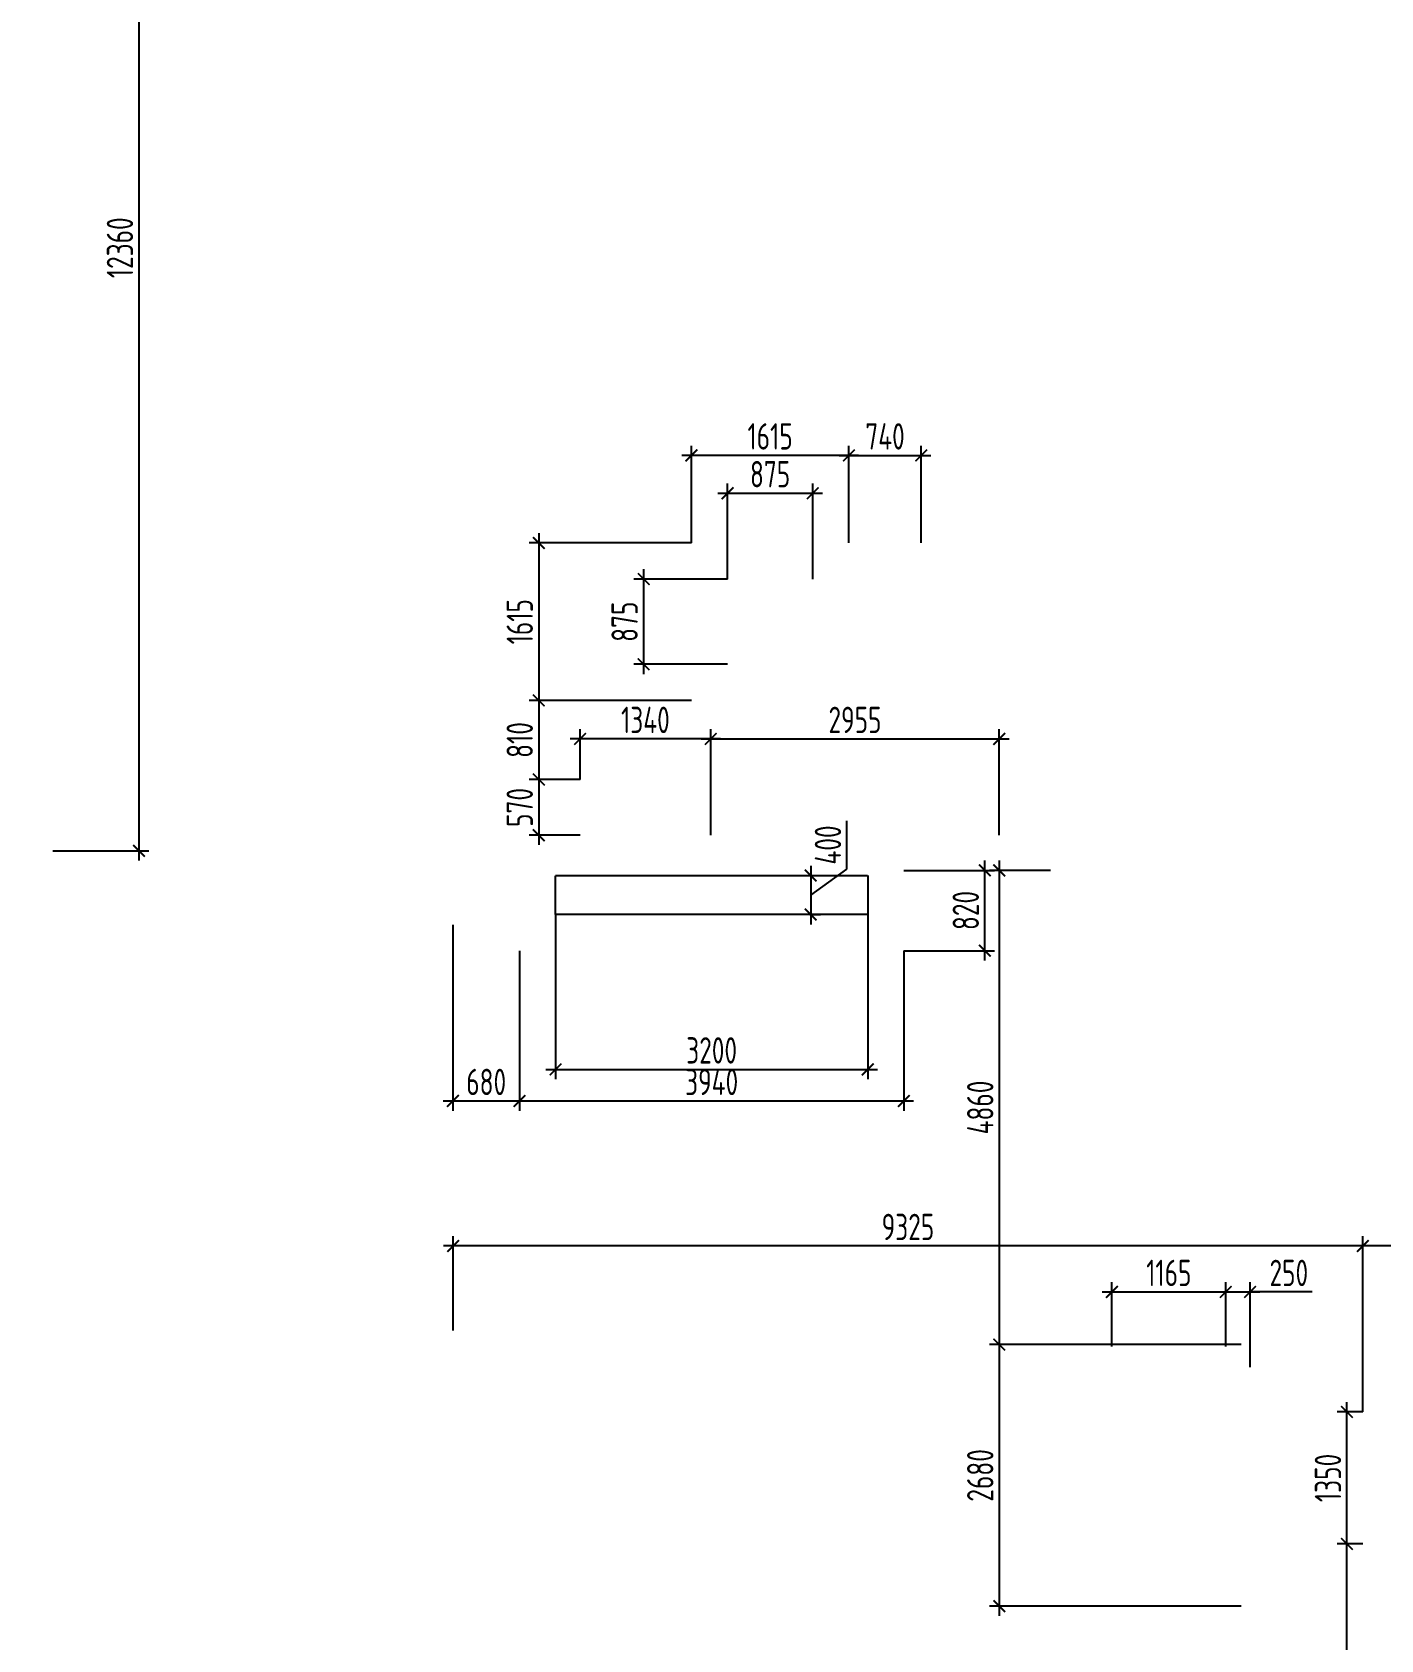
# Model space of a CAD drawing. Header units: millimetres. Extents: x -350007 to 535970, y -888 to 133718.
# Drawn here: x 469691 to 483515, y 74601 to 91075 of the extents above; entities that cross this region are included whole.
import ezdxf

# ---------------------------------------------------------------- set-up
doc = ezdxf.new("R2010")
doc.units = ezdxf.units.MM
doc.linetypes.add('HIDDEN', pattern=[9.525, 6.35, -3.175])
doc.layers.add('АР_Размеры нов.', color=15, linetype='Continuous', lineweight=0)
doc.layers.add('М_шахты ВЕ на покрытии', color=30, linetype='Continuous')
doc.styles.add('ISOCPEUR', font='isocpeur.ttf', dxfattribs={"width": 0.7})
doc.dimstyles.new('R_100', dxfattribs={"dimtxt": 270, "dimasz": 120, "dimexe": 100, "dimexo": 0, "dimgap": 60, "dimtad": 1, "dimdec": 0, "dimrnd": 5, "dimzin": 0, "dimdsep": 46, "dimtxsty": 'ISOCPEUR', "dimblk": 'ARCHTICK', "dimcen": 0, "dimdle": 100, "dimclrd": 256, "dimclre": 256, "dimclrt": 256, "dimadec": 0, "dimazin": 0, "dimtfac": 2, "dimtdec": 0, "dimtofl": 0, "dimtmove": 1, "dimatfit": 3, "dimfxl": 1, "dimtvp": 3, "dimtolj": 1, "dimtzin": 0, "dimarcsym": 0})

# ---------------------------------------------------------------- blocks, each defined once
blk = doc.blocks.new('_ArchTick')
at = {"color": 0, "linetype": 'ByBlock', "const_width": 0.15}
blk.add_lwpolyline([(-0.5, -0.5), (0.5, 0.5)], dxfattribs=at)
blk = doc.blocks.new('*D2755')
at = {"layer": 'АР_Размеры нов.', "lineweight": -2, "ltscale": 100, "transparency": 16777216}
for p, q in [((480759, 77606), (480759, 78266)), ((481926, 77606), (481926, 78266)), ((480659, 78166), (482026, 78166))]:
    blk.add_line(p, q, dxfattribs=at)
at = {"layer": 'АР_Размеры нов.', "lineweight": -2, "ltscale": 100, "transparency": 16777216, "xscale": 120, "yscale": 120, "zscale": 120, "rotation": 180}
blk.add_blockref('_ArchTick', (480759, 78166), dxfattribs=at)
at = {"layer": 'АР_Размеры нов.', "lineweight": -2, "ltscale": 100, "transparency": 16777216, "xscale": 120, "yscale": 120, "zscale": 120}
blk.add_blockref('_ArchTick', (481926, 78166), dxfattribs=at)
at = {"layer": 'АР_Размеры нов.', "ltscale": 100, "transparency": 16777216, "insert": (481342, 78361), "char_height": 270, "attachment_point": 5, "style": 'ISOCPEUR'}
blk.add_mtext('\\A1;1165', dxfattribs=at)
blk = doc.blocks.new('*D2763')
at = {"layer": 'АР_Размеры нов.', "lineweight": -2, "ltscale": 100, "transparency": 16777216}
for p, q in [((479604, 82586), (479604, 77526)), ((480128, 82486), (479504, 82486)), ((482085, 77626), (479504, 77626))]:
    blk.add_line(p, q, dxfattribs=at)
at = {"layer": 'АР_Размеры нов.', "lineweight": -2, "ltscale": 100, "transparency": 16777216, "xscale": 120, "yscale": 120, "zscale": 120}
for p, rotation in [((479604, 82486), 90), ((479604, 77626), 270)]:
    blk.add_blockref('_ArchTick', p, dxfattribs=dict(at, rotation=rotation))
at = {"layer": 'АР_Размеры нов.', "ltscale": 100, "transparency": 16777216, "insert": (479409, 80056), "char_height": 270, "attachment_point": 5, "rotation": 90, "style": 'ISOCPEUR'}
blk.add_mtext('\\A1;4860', dxfattribs=at)
blk = doc.blocks.new('*D2764')
at = {"layer": 'АР_Размеры нов.', "lineweight": -2, "ltscale": 100, "transparency": 16777216}
for p, q in [((482085, 77626), (479504, 77626)), ((479604, 77726), (479604, 74846)), ((482085, 74946), (479504, 74946))]:
    blk.add_line(p, q, dxfattribs=at)
at = {"layer": 'АР_Размеры нов.', "lineweight": -2, "ltscale": 100, "transparency": 16777216, "xscale": 120, "yscale": 120, "zscale": 120}
for p, rotation in [((479604, 77626), 90), ((479604, 74946), 270)]:
    blk.add_blockref('_ArchTick', p, dxfattribs=dict(at, rotation=rotation))
at = {"layer": 'АР_Размеры нов.', "ltscale": 100, "transparency": 16777216, "insert": (479409, 76286), "char_height": 270, "attachment_point": 5, "rotation": 90, "style": 'ISOCPEUR'}
blk.add_mtext('\\A1;2680', dxfattribs=at)
blk = doc.blocks.new('*D2801')
at = {"layer": 'АР_Размеры нов.', "lineweight": -2, "ltscale": 100, "transparency": 16777216}
for p, q in [((481926, 77606), (481926, 78266)), ((482175, 77394), (482175, 78266)), ((481826, 78166), (482275, 78166)), ((482812, 78166), (482175, 78166))]:
    blk.add_line(p, q, dxfattribs=at)
at = {"layer": 'АР_Размеры нов.', "lineweight": -2, "ltscale": 100, "transparency": 16777216, "xscale": 120, "yscale": 120, "zscale": 120, "rotation": 180}
blk.add_blockref('_ArchTick', (481926, 78166), dxfattribs=at)
at = {"layer": 'АР_Размеры нов.', "lineweight": -2, "ltscale": 100, "transparency": 16777216, "xscale": 120, "yscale": 120, "zscale": 120}
blk.add_blockref('_ArchTick', (482175, 78166), dxfattribs=at)
at = {"layer": 'АР_Размеры нов.', "ltscale": 100, "transparency": 16777216, "insert": (482572, 78361), "char_height": 270, "attachment_point": 5, "style": 'ISOCPEUR'}
blk.add_mtext('\\A1;250', dxfattribs=at)
blk = doc.blocks.new('*D3440')
at = {"layer": 'АР_Размеры нов.', "lineweight": -2, "transparency": 16777216}
for p, q in [((470786, 95146), (470786, 82586)), ((469691, 95046), (470886, 95046)), ((469902, 82686), (470886, 82686))]:
    blk.add_line(p, q, dxfattribs=at)
at = {"layer": 'АР_Размеры нов.', "lineweight": -2, "transparency": 16777216, "xscale": 120, "yscale": 120, "zscale": 120}
for p, rotation in [((470786, 95046), 90), ((470786, 82686), 270)]:
    blk.add_blockref('_ArchTick', p, dxfattribs=dict(at, rotation=rotation))
at = {"layer": 'АР_Размеры нов.', "transparency": 16777216, "insert": (470591, 88866), "char_height": 270, "attachment_point": 5, "rotation": 90, "style": 'ISOCPEUR'}
blk.add_mtext('\\A1;12360', dxfattribs=at)
blk = doc.blocks.new('*D3454')
at = {"layer": 'АР_Размеры нов.', "lineweight": -2, "transparency": 16777216}
for p, q in [((478062, 85841), (478062, 86838)), ((478804, 85841), (478804, 86838)), ((477962, 86738), (478904, 86738))]:
    blk.add_line(p, q, dxfattribs=at)
at = {"layer": 'АР_Размеры нов.', "lineweight": -2, "transparency": 16777216, "xscale": 120, "yscale": 120, "zscale": 120, "rotation": 180}
blk.add_blockref('_ArchTick', (478062, 86738), dxfattribs=at)
at = {"layer": 'АР_Размеры нов.', "lineweight": -2, "transparency": 16777216, "xscale": 120, "yscale": 120, "zscale": 120}
blk.add_blockref('_ArchTick', (478804, 86738), dxfattribs=at)
at = {"layer": 'АР_Размеры нов.', "transparency": 16777216, "insert": (478433, 86933), "char_height": 270, "attachment_point": 5, "style": 'ISOCPEUR'}
blk.add_mtext('\\A1;740', dxfattribs=at)
blk = doc.blocks.new('*D3455')
at = {"layer": 'АР_Размеры нов.', "lineweight": -2, "transparency": 16777216}
for p, q in [((476449, 85841), (476449, 86838)), ((478062, 85841), (478062, 86838)), ((478162, 86738), (476349, 86738))]:
    blk.add_line(p, q, dxfattribs=at)
at = {"layer": 'АР_Размеры нов.', "lineweight": -2, "transparency": 16777216, "xscale": 120, "yscale": 120, "zscale": 120, "rotation": 180}
blk.add_blockref('_ArchTick', (476449, 86738), dxfattribs=at)
at = {"layer": 'АР_Размеры нов.', "lineweight": -2, "transparency": 16777216, "xscale": 120, "yscale": 120, "zscale": 120}
blk.add_blockref('_ArchTick', (478062, 86738), dxfattribs=at)
at = {"layer": 'АР_Размеры нов.', "transparency": 16777216, "insert": (477255, 86933), "char_height": 270, "attachment_point": 5, "style": 'ISOCPEUR'}
blk.add_mtext('\\A1;1615', dxfattribs=at)
blk = doc.blocks.new('*D3456')
at = {"layer": 'АР_Размеры нов.', "lineweight": -2, "transparency": 16777216}
for p, q in [((476449, 85841), (474784, 85841)), ((474884, 85941), (474884, 84128)), ((476449, 84228), (474784, 84228))]:
    blk.add_line(p, q, dxfattribs=at)
at = {"layer": 'АР_Размеры нов.', "lineweight": -2, "transparency": 16777216, "xscale": 120, "yscale": 120, "zscale": 120}
for p, rotation in [((474884, 85841), 90), ((474884, 84228), 270)]:
    blk.add_blockref('_ArchTick', p, dxfattribs=dict(at, rotation=rotation))
at = {"layer": 'АР_Размеры нов.', "transparency": 16777216, "insert": (474689, 85034), "char_height": 270, "attachment_point": 5, "rotation": 90, "style": 'ISOCPEUR'}
blk.add_mtext('\\A1;1615', dxfattribs=at)
blk = doc.blocks.new('*D3457')
at = {"layer": 'АР_Размеры нов.', "lineweight": -2, "transparency": 16777216}
for p, q in [((476449, 84228), (474784, 84228)), ((474884, 84328), (474884, 83317)), ((475307, 83417), (474784, 83417))]:
    blk.add_line(p, q, dxfattribs=at)
at = {"layer": 'АР_Размеры нов.', "lineweight": -2, "transparency": 16777216, "xscale": 120, "yscale": 120, "zscale": 120}
for p, rotation in [((474884, 84228), 90), ((474884, 83417), 270)]:
    blk.add_blockref('_ArchTick', p, dxfattribs=dict(at, rotation=rotation))
at = {"layer": 'АР_Размеры нов.', "transparency": 16777216, "insert": (474689, 83822), "char_height": 270, "attachment_point": 5, "rotation": 90, "style": 'ISOCPEUR'}
blk.add_mtext('\\A1;810', dxfattribs=at)
blk = doc.blocks.new('*D3458')
at = {"layer": 'АР_Размеры нов.', "lineweight": -2, "transparency": 16777216}
for p, q in [((475307, 83417), (474784, 83417)), ((474884, 83517), (474884, 82746)), ((475307, 82846), (474784, 82846))]:
    blk.add_line(p, q, dxfattribs=at)
at = {"layer": 'АР_Размеры нов.', "lineweight": -2, "transparency": 16777216, "xscale": 120, "yscale": 120, "zscale": 120}
for p, rotation in [((474884, 83417), 90), ((474884, 82846), 270)]:
    blk.add_blockref('_ArchTick', p, dxfattribs=dict(at, rotation=rotation))
at = {"layer": 'АР_Размеры нов.', "transparency": 16777216, "insert": (474689, 83131), "char_height": 270, "attachment_point": 5, "rotation": 90, "style": 'ISOCPEUR'}
blk.add_mtext('\\A1;570', dxfattribs=at)
blk = doc.blocks.new('*D3459')
at = {"layer": 'АР_Размеры нов.', "lineweight": -2, "transparency": 16777216}
for p, q in [((475307, 83417), (475307, 83933)), ((476647, 83417), (476647, 83933)), ((476747, 83833), (475207, 83833))]:
    blk.add_line(p, q, dxfattribs=at)
at = {"layer": 'АР_Размеры нов.', "lineweight": -2, "transparency": 16777216, "xscale": 120, "yscale": 120, "zscale": 120, "rotation": 180}
blk.add_blockref('_ArchTick', (475307, 83833), dxfattribs=at)
at = {"layer": 'АР_Размеры нов.', "lineweight": -2, "transparency": 16777216, "xscale": 120, "yscale": 120, "zscale": 120}
blk.add_blockref('_ArchTick', (476647, 83833), dxfattribs=at)
at = {"layer": 'АР_Размеры нов.', "transparency": 16777216, "insert": (475977, 84028), "char_height": 270, "attachment_point": 5, "style": 'ISOCPEUR'}
blk.add_mtext('\\A1;1340', dxfattribs=at)
blk = doc.blocks.new('*D3460')
at = {"layer": 'АР_Размеры нов.', "lineweight": -2, "transparency": 16777216}
for p, q in [((476647, 82846), (476647, 83933)), ((479604, 82846), (479604, 83933)), ((476547, 83833), (479704, 83833))]:
    blk.add_line(p, q, dxfattribs=at)
at = {"layer": 'АР_Размеры нов.', "lineweight": -2, "transparency": 16777216, "xscale": 120, "yscale": 120, "zscale": 120, "rotation": 180}
blk.add_blockref('_ArchTick', (476647, 83833), dxfattribs=at)
at = {"layer": 'АР_Размеры нов.', "lineweight": -2, "transparency": 16777216, "xscale": 120, "yscale": 120, "zscale": 120}
blk.add_blockref('_ArchTick', (479604, 83833), dxfattribs=at)
at = {"layer": 'АР_Размеры нов.', "transparency": 16777216, "insert": (478125, 84028), "char_height": 270, "attachment_point": 5, "style": 'ISOCPEUR'}
blk.add_mtext('\\A1;2955', dxfattribs=at)
blk = doc.blocks.new('*D3461')
at = {"layer": 'АР_Размеры нов.', "lineweight": -2, "transparency": 16777216}
for p, q in [((479456, 81563), (479456, 82586)), ((478626, 82486), (479556, 82486)), ((478626, 81663), (479556, 81663))]:
    blk.add_line(p, q, dxfattribs=at)
at = {"layer": 'АР_Размеры нов.', "lineweight": -2, "transparency": 16777216, "xscale": 120, "yscale": 120, "zscale": 120}
for p, rotation in [((479456, 82486), 90), ((479456, 81663), 270)]:
    blk.add_blockref('_ArchTick', p, dxfattribs=dict(at, rotation=rotation))
at = {"layer": 'АР_Размеры нов.', "transparency": 16777216, "insert": (479261, 82075), "char_height": 270, "attachment_point": 5, "rotation": 90, "style": 'ISOCPEUR'}
blk.add_mtext('\\A1;820', dxfattribs=at)
blk = doc.blocks.new('*D3462')
at = {"layer": 'АР_Размеры нов.', "lineweight": -2, "transparency": 16777216}
for p, q in [((474004, 81928), (474004, 80023)), ((474686, 81663), (474686, 80023)), ((473904, 80123), (474786, 80123))]:
    blk.add_line(p, q, dxfattribs=at)
at = {"layer": 'АР_Размеры нов.', "lineweight": -2, "transparency": 16777216, "xscale": 120, "yscale": 120, "zscale": 120, "rotation": 180}
blk.add_blockref('_ArchTick', (474004, 80123), dxfattribs=at)
at = {"layer": 'АР_Размеры нов.', "lineweight": -2, "transparency": 16777216, "xscale": 120, "yscale": 120, "zscale": 120}
blk.add_blockref('_ArchTick', (474686, 80123), dxfattribs=at)
at = {"layer": 'АР_Размеры нов.', "transparency": 16777216, "insert": (474345, 80318), "char_height": 270, "attachment_point": 5, "style": 'ISOCPEUR'}
blk.add_mtext('\\A1;680', dxfattribs=at)
blk = doc.blocks.new('*D3463')
at = {"layer": 'АР_Размеры нов.', "lineweight": -2, "transparency": 16777216}
for p, q in [((474686, 81663), (474686, 80023)), ((478626, 81663), (478626, 80023)), ((474586, 80123), (478726, 80123))]:
    blk.add_line(p, q, dxfattribs=at)
at = {"layer": 'АР_Размеры нов.', "lineweight": -2, "transparency": 16777216, "xscale": 120, "yscale": 120, "zscale": 120, "rotation": 180}
blk.add_blockref('_ArchTick', (474686, 80123), dxfattribs=at)
at = {"layer": 'АР_Размеры нов.', "lineweight": -2, "transparency": 16777216, "xscale": 120, "yscale": 120, "zscale": 120}
blk.add_blockref('_ArchTick', (478626, 80123), dxfattribs=at)
at = {"layer": 'АР_Размеры нов.', "transparency": 16777216, "insert": (476656, 80318), "char_height": 270, "attachment_point": 5, "style": 'ISOCPEUR'}
blk.add_mtext('\\A1;3940', dxfattribs=at)
blk = doc.blocks.new('*D3514')
at = {"layer": 'АР_Размеры нов.', "lineweight": -2, "transparency": 16777216}
for p, q in [((483168, 71195), (483168, 75684)), ((483330, 75584), (483068, 75584)), ((482186, 71295), (483268, 71295))]:
    blk.add_line(p, q, dxfattribs=at)
at = {"layer": 'АР_Размеры нов.', "lineweight": -2, "transparency": 16777216, "xscale": 120, "yscale": 120, "zscale": 120}
for p, rotation in [((483168, 75584), 90), ((483168, 71295), 270)]:
    blk.add_blockref('_ArchTick', p, dxfattribs=dict(at, rotation=rotation))
at = {"layer": 'АР_Размеры нов.', "transparency": 16777216, "insert": (482973, 73439), "char_height": 270, "attachment_point": 5, "rotation": 90, "style": 'ISOCPEUR'}
blk.add_mtext('\\A1;4290', dxfattribs=at)
blk = doc.blocks.new('*D3515')
at = {"layer": 'АР_Размеры нов.', "lineweight": -2, "transparency": 16777216}
for p, q in [((483330, 76936), (483068, 76936)), ((483168, 75484), (483168, 77036)), ((483330, 75584), (483068, 75584))]:
    blk.add_line(p, q, dxfattribs=at)
at = {"layer": 'АР_Размеры нов.', "lineweight": -2, "transparency": 16777216, "xscale": 120, "yscale": 120, "zscale": 120}
for p, rotation in [((483168, 76936), 90), ((483168, 75584), 270)]:
    blk.add_blockref('_ArchTick', p, dxfattribs=dict(at, rotation=rotation))
at = {"layer": 'АР_Размеры нов.', "transparency": 16777216, "insert": (482973, 76260), "char_height": 270, "attachment_point": 5, "rotation": 90, "style": 'ISOCPEUR'}
blk.add_mtext('\\A1;1350', dxfattribs=at)
blk = doc.blocks.new('*D3516')
at = {"layer": 'АР_Размеры нов.', "lineweight": -2, "transparency": 16777216}
for p, q in [((484782, 78637), (483230, 78637)), ((483330, 76936), (483330, 78737)), ((484682, 76936), (484682, 78737))]:
    blk.add_line(p, q, dxfattribs=at)
at = {"layer": 'АР_Размеры нов.', "lineweight": -2, "transparency": 16777216, "xscale": 120, "yscale": 120, "zscale": 120, "rotation": 180}
blk.add_blockref('_ArchTick', (483330, 78637), dxfattribs=at)
at = {"layer": 'АР_Размеры нов.', "lineweight": -2, "transparency": 16777216, "xscale": 120, "yscale": 120, "zscale": 120}
blk.add_blockref('_ArchTick', (484682, 78637), dxfattribs=at)
at = {"layer": 'АР_Размеры нов.', "transparency": 16777216, "insert": (484006, 78832), "char_height": 270, "attachment_point": 5, "style": 'ISOCPEUR'}
blk.add_mtext('\\A1;1350', dxfattribs=at)
blk = doc.blocks.new('*D3517')
at = {"layer": 'АР_Размеры нов.', "lineweight": -2, "transparency": 16777216}
for p, q in [((483430, 78637), (473906, 78637)), ((474006, 77770), (474006, 78737)), ((483330, 76936), (483330, 78737))]:
    blk.add_line(p, q, dxfattribs=at)
at = {"layer": 'АР_Размеры нов.', "lineweight": -2, "transparency": 16777216, "xscale": 120, "yscale": 120, "zscale": 120, "rotation": 180}
blk.add_blockref('_ArchTick', (474006, 78637), dxfattribs=at)
at = {"layer": 'АР_Размеры нов.', "lineweight": -2, "transparency": 16777216, "xscale": 120, "yscale": 120, "zscale": 120}
blk.add_blockref('_ArchTick', (483330, 78637), dxfattribs=at)
at = {"layer": 'АР_Размеры нов.', "transparency": 16777216, "insert": (478668, 78832), "char_height": 270, "attachment_point": 5, "style": 'ISOCPEUR'}
blk.add_mtext('\\A1;9325', dxfattribs=at)
blk = doc.blocks.new('*D3531')
at = {"layer": 'АР_Размеры нов.', "lineweight": -2, "transparency": 16777216}
for p, q in [((475056, 82033), (475056, 80346)), ((478256, 82033), (478256, 80346)), ((474956, 80446), (478356, 80446))]:
    blk.add_line(p, q, dxfattribs=at)
at = {"layer": 'АР_Размеры нов.', "lineweight": -2, "transparency": 16777216, "xscale": 120, "yscale": 120, "zscale": 120, "rotation": 180}
blk.add_blockref('_ArchTick', (475056, 80446), dxfattribs=at)
at = {"layer": 'АР_Размеры нов.', "lineweight": -2, "transparency": 16777216, "xscale": 120, "yscale": 120, "zscale": 120}
blk.add_blockref('_ArchTick', (478256, 80446), dxfattribs=at)
at = {"layer": 'АР_Размеры нов.', "transparency": 16777216, "insert": (476656, 80641), "char_height": 270, "attachment_point": 5, "style": 'ISOCPEUR'}
blk.add_mtext('\\A1;3200', dxfattribs=at)
blk = doc.blocks.new('*D3532')
at = {"layer": 'АР_Размеры нов.', "lineweight": -2, "transparency": 16777216}
for p, q in [((478043, 82497), (478043, 82995)), ((477661, 82433), (477771, 82433)), ((477671, 82533), (477671, 81933)), ((477671, 82233), (478043, 82497)), ((477661, 82033), (477771, 82033))]:
    blk.add_line(p, q, dxfattribs=at)
at = {"layer": 'АР_Размеры нов.', "lineweight": -2, "transparency": 16777216, "xscale": 120, "yscale": 120, "zscale": 120}
for p, rotation in [((477671, 82433), 90), ((477671, 82033), 270)]:
    blk.add_blockref('_ArchTick', p, dxfattribs=dict(at, rotation=rotation))
at = {"layer": 'АР_Размеры нов.', "transparency": 16777216, "insert": (477848, 82746), "char_height": 270, "attachment_point": 5, "rotation": 90, "style": 'ISOCPEUR'}
blk.add_mtext('\\A1;400', dxfattribs=at)
blk = doc.blocks.new('*D3533')
at = {"layer": 'АР_Размеры нов.', "lineweight": -2, "transparency": 16777216}
for p, q in [((475959, 85571), (475959, 84498)), ((476819, 85471), (475859, 85471)), ((476819, 84598), (475859, 84598))]:
    blk.add_line(p, q, dxfattribs=at)
at = {"layer": 'АР_Размеры нов.', "lineweight": -2, "transparency": 16777216, "xscale": 120, "yscale": 120, "zscale": 120}
for p, rotation in [((475959, 85471), 90), ((475959, 84598), 270)]:
    blk.add_blockref('_ArchTick', p, dxfattribs=dict(at, rotation=rotation))
at = {"layer": 'АР_Размеры нов.', "transparency": 16777216, "insert": (475764, 85034), "char_height": 270, "attachment_point": 5, "rotation": 90, "style": 'ISOCPEUR'}
blk.add_mtext('\\A1;875', dxfattribs=at)
blk = doc.blocks.new('*D3534')
at = {"layer": 'АР_Размеры нов.', "lineweight": -2, "transparency": 16777216}
for p, q in [((476719, 86351), (477792, 86351)), ((476819, 85471), (476819, 86451)), ((477692, 85471), (477692, 86451))]:
    blk.add_line(p, q, dxfattribs=at)
at = {"layer": 'АР_Размеры нов.', "lineweight": -2, "transparency": 16777216, "xscale": 120, "yscale": 120, "zscale": 120, "rotation": 180}
blk.add_blockref('_ArchTick', (476819, 86351), dxfattribs=at)
at = {"layer": 'АР_Размеры нов.', "lineweight": -2, "transparency": 16777216, "xscale": 120, "yscale": 120, "zscale": 120}
blk.add_blockref('_ArchTick', (477692, 86351), dxfattribs=at)
at = {"layer": 'АР_Размеры нов.', "transparency": 16777216, "insert": (477255, 86546), "char_height": 270, "attachment_point": 5, "style": 'ISOCPEUR'}
blk.add_mtext('\\A1;875', dxfattribs=at)

msp = doc.modelspace()

# ---------------------------------------------------------------- linework, layer by layer
at = {"layer": 'М_шахты ВЕ на покрытии', "linetype": 'HIDDEN'}
msp.add_lwpolyline([(478256.1, 82033.4), (475056.1, 82033.4), (475056.1, 82433.4), (478256.1, 82433.4)], close=True, dxfattribs=at)

# ---------------------------------------------------------------- dimensions: what is measured, and where the dimension line sits
at = {"layer": 'АР_Размеры нов.'}
for base, p1, p2, picture, middle in [((470786.3, 82685.7), (469690.9, 95046), (469902.1, 82685.7), '*D3440', (470591.3, 88865.9)), ((474883.9, 84227.7), (476448.8, 85840.7), (476448.8, 84227.7), '*D3456', (474688.9, 85034.2)), ((475958.8, 84597.7), (476818.8, 85470.7), (476818.8, 84597.7), '*D3533', (475763.8, 85034.2)), ((474883.9405, 83417.2006), (476448.828, 84227.6848), (475306.608, 83417.2006), '*D3457', (474688.9405, 83822.4427)), ((474883.9405, 82845.6816), (475306.608, 83417.2006), (475306.608, 82845.6816), '*D3458', (474688.9405, 83131.4411)), ((479456.4, 82485.7), (478626.1, 81663.4), (478626.1, 82485.7), '*D3461', (479261.4, 82074.5)), ((483168.4, 76936), (483330.3, 75583.9), (483330.3, 76936), '*D3515', (482973.4, 76260)), ((483168.4, 75583.9), (482186.5, 71294.6), (483330.3, 75583.9), '*D3514', (482973.4, 73439.3))]:
    dim = msp.add_linear_dim(base=base, p1=p1, p2=p2, angle=90, dimstyle='R_100', override={"dimpost": '\\X'}, dxfattribs=at)
    dim.commit()
    dim.dimension.update_dxf_attribs({"geometry": picture, "text_midpoint": middle})
for base, p1, p2, picture, middle in [((476448.8, 86737.6), (478061.8, 85840.7), (476448.8, 85840.7), '*D3455', (477255.3, 86932.6)), ((478804.1, 86737.6), (478061.8, 85840.7), (478804.1, 85840.7), '*D3454', (478433, 86932.6)), ((477691.8, 86350.7), (476818.8, 85470.7), (477691.8, 85470.7), '*D3534', (477255.3, 86545.7)), ((475306.6, 83833), (476646.9, 83417.2), (475306.6, 83417.2), '*D3459', (475976.7, 84028)), ((479604.1, 83833), (476646.9, 82845.7), (479604.1, 82845.7), '*D3460', (478125.5, 84028)), ((474686.1, 80123.4), (474004.3, 81927.7), (474686.1, 81663.4), '*D3462', (474345.2, 80318.4)), ((478256.1, 80445.9), (475056.1, 82033.4), (478256.1, 82033.4), '*D3531', (476656.1, 80640.9)), ((478626.1, 80123.4), (474686.1, 81663.4), (478626.1, 81663.4), '*D3463', (476656.1, 80318.4)), ((474005.5, 78636.8), (483330.3, 76936), (474005.5, 77769.7), '*D3517', (478667.9, 78831.8)), ((483330.3, 78636.8), (484682.3, 76936), (483330.3, 76936), '*D3516', (484006.3, 78831.8))]:
    dim = msp.add_linear_dim(base=base, p1=p1, p2=p2, dimstyle='R_100', override={"dimpost": '\\X'}, dxfattribs=at)
    dim.commit()
    dim.dimension.update_dxf_attribs({"geometry": picture, "text_midpoint": middle})
dim = msp.add_linear_dim(base=(477671.5, 82033.4), p1=(477661.5, 82433.4), p2=(477661.5, 82033.4), angle=90, dimstyle='R_100', override={"dimpost": '\\X'}, dxfattribs=at)
dim.commit()
dim.dimension.update_dxf_attribs({"geometry": '*D3532', "text_midpoint": (478043.2, 82556.7), "dimtype": 160})
at = {"layer": 'АР_Размеры нов.', "ltscale": 100}
for base, p1, p2, picture, middle in [((479604, 77626), (480127.8, 82485.7), (482085.2, 77626), '*D2763', (479409, 80055.9)), ((479604, 74945.8), (482085.2, 77626), (482084.5, 74945.8), '*D2764', (479409, 76285.9))]:
    dim = msp.add_linear_dim(base=base, p1=p1, p2=p2, angle=90, dimstyle='R_100', override={"dimpost": '\\X', "dimfxl": 2.5, "dimarcsym": 2}, dxfattribs=at)
    dim.commit()
    dim.dimension.update_dxf_attribs({"geometry": picture, "text_midpoint": middle})
dim = msp.add_linear_dim(base=(481925.9, 78166.1), p1=(480758.9, 77606), p2=(481925.9, 77606), dimstyle='R_100', override={"dimpost": '\\X', "dimfxl": 2.5, "dimarcsym": 2}, dxfattribs=at)
dim.commit()
dim.dimension.update_dxf_attribs({"geometry": '*D2755', "text_midpoint": (481342.4, 78361.1)})
dim = msp.add_linear_dim(base=(482174.8, 78166.1), p1=(481925.9, 77606), p2=(482174.8, 77393.8), dimstyle='R_100', override={"dimpost": '\\X', "dimfxl": 2.5, "dimarcsym": 2}, dxfattribs=at)
dim.commit()
dim.dimension.update_dxf_attribs({"geometry": '*D2801', "text_midpoint": (482572.4, 78115.2), "dimtype": 160})

doc.saveas('drawing.dxf')
